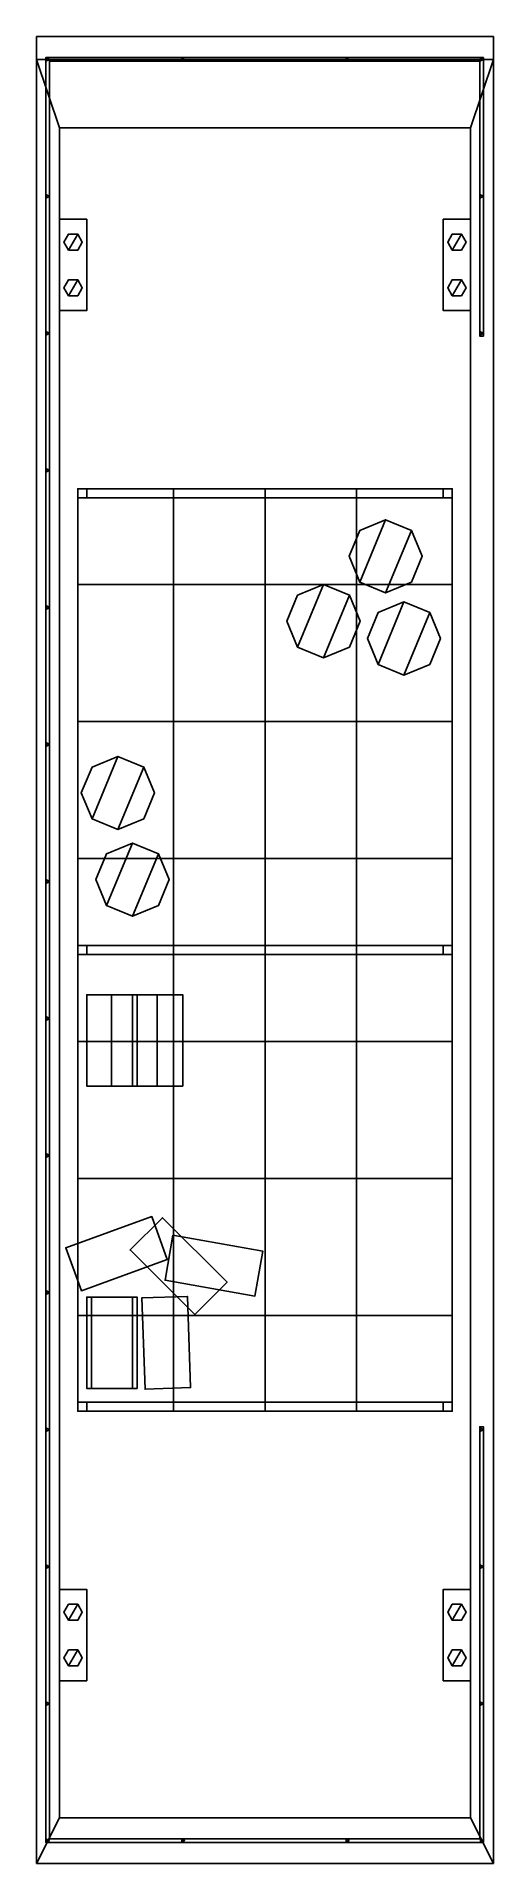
# Model space of a CAD drawing. Extents: x -8 to -3, y -10 to 10.
import ezdxf

# ---------------------------------------------------------------- set-up
doc = ezdxf.new("R2010")
doc.units = 0
doc.layers.add('BARGE2', color=7, linetype='CONTINUOUS')

msp = doc.modelspace()

# ---------------------------------------------------------------- linework, layer by layer
at = {"layer": 'BARGE2'}
for points in [[(-3, 10, 1), (-3, 9.75), (-8, 9.75), (-8, 10, 1)], [(-8, 9.75), (-8, -10), (-8, -10, 1), (-8, 10, 1)], [(-8, 10, 1), (-8, -10, 1), (-3, -10, 1), (-3, 10, 1)], [(-3, -10, 1), (-3, -10), (-3, 9.75), (-3, 10, 1)], [(-3, 9.75), (-3.25, 9, -1), (-7.75, 9, -1), (-8, 9.75)], [(-7.75, 9, -1), (-7.75, -9.5, -1), (-8, -10), (-8, 9.75)], [(-7.9, 9.77, 2), (-7.9, -9.77, 2), (-7.86, -9.73, 2), (-7.86, 9.73, 2)], [(-7.86, 9.73, 2), (-7.86, -9.73, 2), (-7.9, -9.77, 2), (-7.9, 9.77, 2)], [(-3.11, 9.77, 2), (-7.9, 9.77, 2), (-7.86, 9.73, 2), (-3.15, 9.73, 2)], [(-3.15, 9.73, 2), (-7.86, 9.73, 2), (-7.9, 9.77, 2), (-3.11, 9.77, 2)], [(-7.86, 9.75, 1), (-7.89, 9.767, 1), (-7.89, 9.767, 2), (-7.86, 9.75, 2)], [(-7.89, 9.767, 1), (-7.89, 9.733, 1), (-7.89, 9.733, 2), (-7.89, 9.767, 2)], [(-7.89, 9.733, 1), (-7.86, 9.75, 1), (-7.86, 9.75, 2), (-7.89, 9.733, 2)], [(-6.41, 9.767, 1), (-6.41, 9.733, 1), (-6.41, 9.733, 2), (-6.41, 9.767, 2)], [(-6.38, 9.75, 1), (-6.41, 9.767, 1), (-6.41, 9.767, 2), (-6.38, 9.75, 2)], [(-6.41, 9.733, 1), (-6.38, 9.75, 1), (-6.38, 9.75, 2), (-6.41, 9.733, 2)], [(-4.58, 9.75, 1), (-4.61, 9.767, 1), (-4.61, 9.767, 2), (-4.58, 9.75, 2)], [(-4.61, 9.767, 1), (-4.61, 9.733, 1), (-4.61, 9.733, 2), (-4.61, 9.767, 2)], [(-4.61, 9.733, 1), (-4.58, 9.75, 1), (-4.58, 9.75, 2), (-4.61, 9.733, 2)], [(-3, -10), (-3.25, -9.5, -1), (-3.25, 9, -1), (-3, 9.75)], [(-3.15, 9.73, 2), (-3.15, 6.72, 2), (-3.11, 6.72, 2), (-3.11, 9.77, 2)], [(-3.11, 9.77, 2), (-3.11, 6.72, 2), (-3.15, 6.72, 2), (-3.15, 9.73, 2)], [(-3.11, 9.75, 1), (-3.14, 9.767, 1), (-3.14, 9.767, 2), (-3.11, 9.75, 2)], [(-3.14, 9.767, 1), (-3.14, 9.733, 1), (-3.14, 9.733, 2), (-3.14, 9.767, 2)], [(-3.14, 9.733, 1), (-3.11, 9.75, 1), (-3.11, 9.75, 2), (-3.14, 9.733, 2)], [(-3.25, 9, -1), (-3.25, -9.5, -1), (-7.75, -9.5, -1), (-7.75, 9, -1)], [(-7.86, 8.25, 1), (-7.89, 8.267, 1), (-7.89, 8.267, 2), (-7.86, 8.25, 2)], [(-7.89, 8.267, 1), (-7.89, 8.233, 1), (-7.89, 8.233, 2), (-7.89, 8.267, 2)], [(-7.89, 8.233, 1), (-7.86, 8.25, 1), (-7.86, 8.25, 2), (-7.89, 8.233, 2)], [(-3.11, 8.25, 1), (-3.14, 8.267, 1), (-3.14, 8.267, 2), (-3.11, 8.25, 2)], [(-3.14, 8.267, 1), (-3.14, 8.233, 1), (-3.14, 8.233, 2), (-3.14, 8.267, 2)], [(-3.14, 8.233, 1), (-3.11, 8.25, 1), (-3.11, 8.25, 2), (-3.14, 8.233, 2)], [(-7.45, 8, 1.1), (-7.45, 8, 1), (-7.75, 8, 1), (-7.75, 8, 1.1)], [(-7.75, 8, 1), (-7.75, 7, 1), (-7.75, 7, 1.1), (-7.75, 8, 1.1)], [(-7.75, 8, 1.1), (-7.75, 7, 1.1), (-7.45, 7, 1.1), (-7.45, 8, 1.1)], [(-7.45, 7, 1.1), (-7.45, 7, 1), (-7.45, 8, 1), (-7.45, 8, 1.1)], [(-3.55, 8, 1), (-3.55, 7, 1), (-3.55, 7, 1.1), (-3.55, 8, 1.1)], [(-3.25, 8, 1.1), (-3.25, 8, 1), (-3.55, 8, 1), (-3.55, 8, 1.1)], [(-3.55, 8, 1.1), (-3.55, 7, 1.1), (-3.25, 7, 1.1), (-3.25, 8, 1.1)], [(-3.25, 7, 1.1), (-3.25, 7, 1), (-3.25, 8, 1), (-3.25, 8, 1.1)], [(-7.65, 7.837, 1.1), (-7.7, 7.75, 1.1), (-7.7, 7.75, 1.4), (-7.65, 7.837, 1.4)], [(-7.65, 7.837, 1.4), (-7.7, 7.75, 1.4), (-7.65, 7.663, 1.4), (-7.55, 7.837, 1.4)], [(-7.55, 7.837, 1.1), (-7.65, 7.837, 1.1), (-7.65, 7.837, 1.4), (-7.55, 7.837, 1.4)], [(-7.55, 7.837, 1.4), (-7.65, 7.663, 1.4), (-7.55, 7.663, 1.4), (-7.5, 7.75, 1.4)], [(-7.5, 7.75, 1.1), (-7.55, 7.837, 1.1), (-7.55, 7.837, 1.4), (-7.5, 7.75, 1.4)], [(-3.45, 7.837, 1.1), (-3.5, 7.75, 1.1), (-3.5, 7.75, 1.4), (-3.45, 7.837, 1.4)], [(-3.45, 7.837, 1.4), (-3.5, 7.75, 1.4), (-3.45, 7.663, 1.4), (-3.35, 7.837, 1.4)], [(-3.35, 7.837, 1.1), (-3.45, 7.837, 1.1), (-3.45, 7.837, 1.4), (-3.35, 7.837, 1.4)], [(-3.35, 7.837, 1.4), (-3.45, 7.663, 1.4), (-3.35, 7.663, 1.4), (-3.3, 7.75, 1.4)], [(-3.3, 7.75, 1.1), (-3.35, 7.837, 1.1), (-3.35, 7.837, 1.4), (-3.3, 7.75, 1.4)], [(-7.7, 7.75, 1.1), (-7.65, 7.663, 1.1), (-7.65, 7.663, 1.4), (-7.7, 7.75, 1.4)], [(-7.65, 7.663, 1.1), (-7.55, 7.663, 1.1), (-7.55, 7.663, 1.4), (-7.65, 7.663, 1.4)], [(-7.55, 7.663, 1.1), (-7.5, 7.75, 1.1), (-7.5, 7.75, 1.4), (-7.55, 7.663, 1.4)], [(-3.5, 7.75, 1.1), (-3.45, 7.663, 1.1), (-3.45, 7.663, 1.4), (-3.5, 7.75, 1.4)], [(-3.45, 7.663, 1.1), (-3.35, 7.663, 1.1), (-3.35, 7.663, 1.4), (-3.45, 7.663, 1.4)], [(-3.35, 7.663, 1.1), (-3.3, 7.75, 1.1), (-3.3, 7.75, 1.4), (-3.35, 7.663, 1.4)], [(-7.65, 7.337, 1.1), (-7.7, 7.25, 1.1), (-7.7, 7.25, 1.4), (-7.65, 7.337, 1.4)], [(-7.65, 7.337, 1.4), (-7.7, 7.25, 1.4), (-7.65, 7.163, 1.4), (-7.55, 7.337, 1.4)], [(-7.7, 7.25, 1.1), (-7.65, 7.163, 1.1), (-7.65, 7.163, 1.4), (-7.7, 7.25, 1.4)], [(-7.55, 7.337, 1.1), (-7.65, 7.337, 1.1), (-7.65, 7.337, 1.4), (-7.55, 7.337, 1.4)], [(-7.55, 7.337, 1.4), (-7.65, 7.163, 1.4), (-7.55, 7.163, 1.4), (-7.5, 7.25, 1.4)], [(-7.5, 7.25, 1.1), (-7.55, 7.337, 1.1), (-7.55, 7.337, 1.4), (-7.5, 7.25, 1.4)], [(-7.55, 7.163, 1.1), (-7.5, 7.25, 1.1), (-7.5, 7.25, 1.4), (-7.55, 7.163, 1.4)], [(-3.45, 7.337, 1.1), (-3.5, 7.25, 1.1), (-3.5, 7.25, 1.4), (-3.45, 7.337, 1.4)], [(-3.45, 7.337, 1.4), (-3.5, 7.25, 1.4), (-3.45, 7.163, 1.4), (-3.35, 7.337, 1.4)], [(-3.5, 7.25, 1.1), (-3.45, 7.163, 1.1), (-3.45, 7.163, 1.4), (-3.5, 7.25, 1.4)], [(-3.35, 7.337, 1.1), (-3.45, 7.337, 1.1), (-3.45, 7.337, 1.4), (-3.35, 7.337, 1.4)], [(-3.35, 7.337, 1.4), (-3.45, 7.163, 1.4), (-3.35, 7.163, 1.4), (-3.3, 7.25, 1.4)], [(-3.3, 7.25, 1.1), (-3.35, 7.337, 1.1), (-3.35, 7.337, 1.4), (-3.3, 7.25, 1.4)], [(-3.35, 7.163, 1.1), (-3.3, 7.25, 1.1), (-3.3, 7.25, 1.4), (-3.35, 7.163, 1.4)], [(-7.75, 7, 1.1), (-7.75, 7, 1), (-7.45, 7, 1), (-7.45, 7, 1.1)], [(-7.65, 7.163, 1.1), (-7.55, 7.163, 1.1), (-7.55, 7.163, 1.4), (-7.65, 7.163, 1.4)], [(-3.55, 7, 1.1), (-3.55, 7, 1), (-3.25, 7, 1), (-3.25, 7, 1.1)], [(-3.45, 7.163, 1.1), (-3.35, 7.163, 1.1), (-3.35, 7.163, 1.4), (-3.45, 7.163, 1.4)], [(-7.89, 6.767, 1), (-7.89, 6.733, 1), (-7.89, 6.733, 2), (-7.89, 6.767, 2)], [(-7.86, 6.75, 1), (-7.89, 6.767, 1), (-7.89, 6.767, 2), (-7.86, 6.75, 2)], [(-7.89, 6.733, 1), (-7.86, 6.75, 1), (-7.86, 6.75, 2), (-7.89, 6.733, 2)], [(-3.14, 6.767, 1), (-3.14, 6.733, 1), (-3.14, 6.733, 2), (-3.14, 6.767, 2)], [(-3.11, 6.75, 1), (-3.14, 6.767, 1), (-3.14, 6.767, 2), (-3.11, 6.75, 2)], [(-3.14, 6.733, 1), (-3.11, 6.75, 1), (-3.11, 6.75, 2), (-3.14, 6.733, 2)], [(-7.89, 5.267, 1), (-7.89, 5.233, 1), (-7.89, 5.233, 2), (-7.89, 5.267, 2)], [(-7.86, 5.25, 1), (-7.89, 5.267, 1), (-7.89, 5.267, 2), (-7.86, 5.25, 2)], [(-7.89, 5.233, 1), (-7.86, 5.25, 1), (-7.86, 5.25, 2), (-7.89, 5.233, 2)], [(-7.55, 5.05, 1), (-7.55, 4.95, 1), (-7.55, 4.95, 3.25), (-7.55, 5.05, 3.25)], [(-7.45, 5.05, 3.25), (-7.45, 5.05, 1), (-7.55, 5.05, 1), (-7.55, 5.05, 3.25)], [(-7.45, 4.95, 3.25), (-7.45, 5.05, 3.25), (-7.55, 5.05, 3.25), (-7.55, 4.95, 3.25)], [(-7.45, 4.95, 3.25), (-7.45, 4.95, 1), (-7.45, 5.05, 1), (-7.45, 5.05, 3.25)], [(-6.5, 5.05, 3.18), (-6.5, 4.95, 3.18), (-7.45, 4.95, 3.243), (-7.45, 5.05, 3.243)], [(-7.45, 5.05, 3.243), (-7.45, 4.95, 3.243), (-6.5, 4.95, 3.18), (-6.5, 5.05, 3.18)], [(-6.5, 5.05, 3.18), (-6.5, 4.95, 3.18), (-5.5, 4.95, 3.15), (-5.5, 5.05, 3.15)], [(-5.5, 5.05, 3.15), (-5.5, 4.95, 3.15), (-6.5, 4.95, 3.18), (-6.5, 5.05, 3.18)], [(-5.5, 5.05, 3.15), (-5.5, 4.95, 3.15), (-4.5, 4.95, 3.18), (-4.5, 5.05, 3.18)], [(-4.5, 5.05, 3.18), (-4.5, 4.95, 3.18), (-5.5, 4.95, 3.15), (-5.5, 5.05, 3.15)], [(-3.55, 5.05, 3.243), (-3.55, 4.95, 3.243), (-4.5, 4.95, 3.18), (-4.5, 5.05, 3.18)], [(-4.5, 5.05, 3.18), (-4.5, 4.95, 3.18), (-3.55, 4.95, 3.243), (-3.55, 5.05, 3.243)], [(-3.45, 5.05, 3.25), (-3.45, 5.05, 1), (-3.55, 5.05, 1), (-3.55, 5.05, 3.25)], [(-3.55, 5.05, 1), (-3.55, 4.95, 1), (-3.55, 4.95, 3.25), (-3.55, 5.05, 3.25)], [(-3.45, 4.95, 3.25), (-3.45, 5.05, 3.25), (-3.55, 5.05, 3.25), (-3.55, 4.95, 3.25)], [(-3.45, 4.95, 3.25), (-3.45, 4.95, 1), (-3.45, 5.05, 1), (-3.45, 5.05, 3.25)], [(-7.55, 4.95, 3.25), (-7.55, 4.95, 1), (-7.45, 4.95, 1), (-7.45, 4.95, 3.25)], [(-7.55, 4.95, 3.25), (-7.55, 4, 3.15), (-6.5, 4, 3.08), (-6.5, 4.95, 3.18)], [(-6.5, 4.95, 3.18), (-6.5, 4, 3.08), (-7.55, 4, 3.15), (-7.55, 4.95, 3.25)], [(-5.5, 4.95, 3.15), (-5.5, 4, 3.05), (-6.5, 4, 3.08), (-6.5, 4.95, 3.18)], [(-6.5, 4.95, 3.18), (-6.5, 4, 3.08), (-5.5, 4, 3.05), (-5.5, 4.95, 3.15)], [(-5.5, 4.95, 3.15), (-5.5, 4, 3.05), (-4.5, 4, 3.08), (-4.5, 4.95, 3.18)], [(-4.5, 4.95, 3.18), (-4.5, 4, 3.08), (-5.5, 4, 3.05), (-5.5, 4.95, 3.15)], [(-3.45, 4.95, 3.25), (-3.45, 4, 3.15), (-4.5, 4, 3.08), (-4.5, 4.95, 3.18)], [(-4.5, 4.95, 3.18), (-4.5, 4, 3.08), (-3.45, 4, 3.15), (-3.45, 4.95, 3.25)], [(-3.55, 4.95, 3.25), (-3.55, 4.95, 1), (-3.45, 4.95, 1), (-3.45, 4.95, 3.25)], [(-4.463, 4.593, 2), (-4.58, 4.31, 2), (-4.463, 4.027, 2), (-4.18, 4.71, 2)], [(-4.18, 4.71, 1), (-4.463, 4.593, 1), (-4.463, 4.593, 2), (-4.18, 4.71, 2)], [(-4.18, 4.71, 2), (-4.463, 4.027, 2), (-4.18, 3.91, 2), (-3.897, 4.593, 2)], [(-3.897, 4.593, 1), (-4.18, 4.71, 1), (-4.18, 4.71, 2), (-3.897, 4.593, 2)], [(-4.463, 4.593, 1), (-4.58, 4.31, 1), (-4.58, 4.31, 2), (-4.463, 4.593, 2)], [(-3.897, 4.593, 2), (-4.18, 3.91, 2), (-3.897, 4.027, 2), (-3.78, 4.31, 2)], [(-3.78, 4.31, 1), (-3.897, 4.593, 1), (-3.897, 4.593, 2), (-3.78, 4.31, 2)], [(-4.58, 4.31, 1), (-4.463, 4.027, 1), (-4.463, 4.027, 2), (-4.58, 4.31, 2)], [(-3.897, 4.027, 1), (-3.78, 4.31, 1), (-3.78, 4.31, 2), (-3.897, 4.027, 2)], [(-7.55, 4, 3.15), (-7.55, 2.5, 3.07), (-6.5, 2.5, 3), (-6.5, 4, 3.08)], [(-6.5, 4, 3.08), (-6.5, 2.5, 3), (-7.55, 2.5, 3.07), (-7.55, 4, 3.15)], [(-5.5, 4, 3.05), (-5.5, 2.5, 2.97), (-6.5, 2.5, 3), (-6.5, 4, 3.08)], [(-6.5, 4, 3.08), (-6.5, 2.5, 3), (-5.5, 2.5, 2.97), (-5.5, 4, 3.05)], [(-5.5, 4, 3.05), (-5.5, 2.5, 2.97), (-4.5, 2.5, 3), (-4.5, 4, 3.08)], [(-4.5, 4, 3.08), (-4.5, 2.5, 3), (-5.5, 2.5, 2.97), (-5.5, 4, 3.05)], [(-5.143, 3.883, 2), (-5.26, 3.6, 2), (-5.143, 3.317, 2), (-4.86, 4, 2)], [(-4.86, 4, 1), (-5.143, 3.883, 1), (-5.143, 3.883, 2), (-4.86, 4, 2)], [(-4.86, 4, 2), (-5.143, 3.317, 2), (-4.86, 3.2, 2), (-4.577, 3.883, 2)], [(-4.577, 3.883, 1), (-4.86, 4, 1), (-4.86, 4, 2), (-4.577, 3.883, 2)], [(-3.45, 4, 3.15), (-3.45, 2.5, 3.07), (-4.5, 2.5, 3), (-4.5, 4, 3.08)], [(-4.5, 4, 3.08), (-4.5, 2.5, 3), (-3.45, 2.5, 3.07), (-3.45, 4, 3.15)], [(-4.463, 4.027, 1), (-4.18, 3.91, 1), (-4.18, 3.91, 2), (-4.463, 4.027, 2)], [(-4.18, 3.91, 1), (-3.897, 4.027, 1), (-3.897, 4.027, 2), (-4.18, 3.91, 2)], [(-5.143, 3.883, 1), (-5.26, 3.6, 1), (-5.26, 3.6, 2), (-5.143, 3.883, 2)], [(-4.577, 3.883, 2), (-4.86, 3.2, 2), (-4.577, 3.317, 2), (-4.46, 3.6, 2)], [(-4.46, 3.6, 1), (-4.577, 3.883, 1), (-4.577, 3.883, 2), (-4.46, 3.6, 2)], [(-4.263, 3.693, 2), (-4.38, 3.41, 2), (-4.263, 3.127, 2), (-3.98, 3.81, 2)], [(-3.98, 3.81, 1), (-4.263, 3.693, 1), (-4.263, 3.693, 2), (-3.98, 3.81, 2)], [(-3.98, 3.81, 2), (-4.263, 3.127, 2), (-3.98, 3.01, 2), (-3.697, 3.693, 2)], [(-3.697, 3.693, 1), (-3.98, 3.81, 1), (-3.98, 3.81, 2), (-3.697, 3.693, 2)], [(-7.86, 3.75, 1), (-7.89, 3.767, 1), (-7.89, 3.767, 2), (-7.86, 3.75, 2)], [(-7.89, 3.767, 1), (-7.89, 3.733, 1), (-7.89, 3.733, 2), (-7.89, 3.767, 2)], [(-7.89, 3.733, 1), (-7.86, 3.75, 1), (-7.86, 3.75, 2), (-7.89, 3.733, 2)], [(-5.26, 3.6, 1), (-5.143, 3.317, 1), (-5.143, 3.317, 2), (-5.26, 3.6, 2)], [(-4.577, 3.317, 1), (-4.46, 3.6, 1), (-4.46, 3.6, 2), (-4.577, 3.317, 2)], [(-4.263, 3.693, 1), (-4.38, 3.41, 1), (-4.38, 3.41, 2), (-4.263, 3.693, 2)], [(-3.697, 3.693, 2), (-3.98, 3.01, 2), (-3.697, 3.127, 2), (-3.58, 3.41, 2)], [(-3.58, 3.41, 1), (-3.697, 3.693, 1), (-3.697, 3.693, 2), (-3.58, 3.41, 2)], [(-4.38, 3.41, 1), (-4.263, 3.127, 1), (-4.263, 3.127, 2), (-4.38, 3.41, 2)], [(-3.697, 3.127, 1), (-3.58, 3.41, 1), (-3.58, 3.41, 2), (-3.697, 3.127, 2)], [(-5.143, 3.317, 1), (-4.86, 3.2, 1), (-4.86, 3.2, 2), (-5.143, 3.317, 2)], [(-4.86, 3.2, 1), (-4.577, 3.317, 1), (-4.577, 3.317, 2), (-4.86, 3.2, 2)], [(-4.263, 3.127, 1), (-3.98, 3.01, 1), (-3.98, 3.01, 2), (-4.263, 3.127, 2)], [(-3.98, 3.01, 1), (-3.697, 3.127, 1), (-3.697, 3.127, 2), (-3.98, 3.01, 2)], [(-6.5, 1, 3.08), (-6.5, 2.5, 3), (-7.55, 2.5, 3.07), (-7.55, 1, 3.15)], [(-7.55, 1, 3.15), (-7.55, 2.5, 3.07), (-6.5, 2.5, 3), (-6.5, 1, 3.08)], [(-5.5, 1, 3.05), (-5.5, 2.5, 2.97), (-6.5, 2.5, 3), (-6.5, 1, 3.08)], [(-6.5, 1, 3.08), (-6.5, 2.5, 3), (-5.5, 2.5, 2.97), (-5.5, 1, 3.05)], [(-4.5, 1, 3.08), (-4.5, 2.5, 3), (-5.5, 2.5, 2.97), (-5.5, 1, 3.05)], [(-5.5, 1, 3.05), (-5.5, 2.5, 2.97), (-4.5, 2.5, 3), (-4.5, 1, 3.08)], [(-3.45, 1, 3.15), (-3.45, 2.5, 3.07), (-4.5, 2.5, 3), (-4.5, 1, 3.08)], [(-4.5, 1, 3.08), (-4.5, 2.5, 3), (-3.45, 2.5, 3.07), (-3.45, 1, 3.15)], [(-7.86, 2.25, 1), (-7.89, 2.267, 1), (-7.89, 2.267, 2), (-7.86, 2.25, 2)], [(-7.89, 2.267, 1), (-7.89, 2.233, 1), (-7.89, 2.233, 2), (-7.89, 2.267, 2)], [(-7.89, 2.233, 1), (-7.86, 2.25, 1), (-7.86, 2.25, 2), (-7.89, 2.233, 2)], [(-7.393, 2.003, 2), (-7.51, 1.72, 2), (-7.393, 1.437, 2), (-7.11, 2.12, 2)], [(-7.393, 2.003, 1), (-7.51, 1.72, 1), (-7.51, 1.72, 2), (-7.393, 2.003, 2)], [(-7.11, 2.12, 1), (-7.393, 2.003, 1), (-7.393, 2.003, 2), (-7.11, 2.12, 2)], [(-7.11, 2.12, 2), (-7.393, 1.437, 2), (-7.11, 1.32, 2), (-6.827, 2.003, 2)], [(-6.827, 2.003, 1), (-7.11, 2.12, 1), (-7.11, 2.12, 2), (-6.827, 2.003, 2)], [(-6.827, 2.003, 2), (-7.11, 1.32, 2), (-6.827, 1.437, 2), (-6.71, 1.72, 2)], [(-6.71, 1.72, 1), (-6.827, 2.003, 1), (-6.827, 2.003, 2), (-6.71, 1.72, 2)], [(-7.51, 1.72, 1), (-7.393, 1.437, 1), (-7.393, 1.437, 2), (-7.51, 1.72, 2)], [(-6.827, 1.437, 1), (-6.71, 1.72, 1), (-6.71, 1.72, 2), (-6.827, 1.437, 2)], [(-7.393, 1.437, 1), (-7.11, 1.32, 1), (-7.11, 1.32, 2), (-7.393, 1.437, 2)], [(-7.11, 1.32, 1), (-6.827, 1.437, 1), (-6.827, 1.437, 2), (-7.11, 1.32, 2)], [(-6.5, 0.05, 3.18), (-6.5, 1, 3.08), (-7.55, 1, 3.15), (-7.55, 0.05, 3.25)], [(-7.55, 0.05, 3.25), (-7.55, 1, 3.15), (-6.5, 1, 3.08), (-6.5, 0.05, 3.18)], [(-7.233, 1.053, 2), (-7.35, 0.77, 2), (-7.233, 0.487, 2), (-6.95, 1.17, 2)], [(-7.233, 1.053, 1), (-7.35, 0.77, 1), (-7.35, 0.77, 2), (-7.233, 1.053, 2)], [(-6.95, 1.17, 1), (-7.233, 1.053, 1), (-7.233, 1.053, 2), (-6.95, 1.17, 2)], [(-6.95, 1.17, 2), (-7.233, 0.487, 2), (-6.95, 0.37, 2), (-6.667, 1.053, 2)], [(-6.667, 1.053, 1), (-6.95, 1.17, 1), (-6.95, 1.17, 2), (-6.667, 1.053, 2)], [(-6.667, 1.053, 2), (-6.95, 0.37, 2), (-6.667, 0.487, 2), (-6.55, 0.77, 2)], [(-6.55, 0.77, 1), (-6.667, 1.053, 1), (-6.667, 1.053, 2), (-6.55, 0.77, 2)], [(-5.5, 0.05, 3.15), (-5.5, 1, 3.05), (-6.5, 1, 3.08), (-6.5, 0.05, 3.18)], [(-6.5, 0.05, 3.18), (-6.5, 1, 3.08), (-5.5, 1, 3.05), (-5.5, 0.05, 3.15)], [(-4.5, 0.05, 3.18), (-4.5, 1, 3.08), (-5.5, 1, 3.05), (-5.5, 0.05, 3.15)], [(-5.5, 0.05, 3.15), (-5.5, 1, 3.05), (-4.5, 1, 3.08), (-4.5, 0.05, 3.18)], [(-4.5, 0.05, 3.18), (-4.5, 1, 3.08), (-3.45, 1, 3.15), (-3.45, 0.05, 3.25)], [(-3.45, 0.05, 3.25), (-3.45, 1, 3.15), (-4.5, 1, 3.08), (-4.5, 0.05, 3.18)], [(-7.86, 0.75, 1), (-7.89, 0.767, 1), (-7.89, 0.767, 2), (-7.86, 0.75, 2)], [(-7.89, 0.767, 1), (-7.89, 0.733, 1), (-7.89, 0.733, 2), (-7.89, 0.767, 2)], [(-7.89, 0.733, 1), (-7.86, 0.75, 1), (-7.86, 0.75, 2), (-7.89, 0.733, 2)], [(-7.35, 0.77, 1), (-7.233, 0.487, 1), (-7.233, 0.487, 2), (-7.35, 0.77, 2)], [(-6.667, 0.487, 1), (-6.55, 0.77, 1), (-6.55, 0.77, 2), (-6.667, 0.487, 2)], [(-7.233, 0.487, 1), (-6.95, 0.37, 1), (-6.95, 0.37, 2), (-7.233, 0.487, 2)], [(-6.95, 0.37, 1), (-6.667, 0.487, 1), (-6.667, 0.487, 2), (-6.95, 0.37, 2)], [(-7.45, 0.05, 3.25), (-7.45, 0.05, 1), (-7.55, 0.05, 1), (-7.55, 0.05, 3.25)], [(-7.55, 0.05, 1), (-7.55, -0.05, 1), (-7.55, -0.05, 3.25), (-7.55, 0.05, 3.25)], [(-7.45, -0.05, 3.25), (-7.45, 0.05, 3.25), (-7.55, 0.05, 3.25), (-7.55, -0.05, 3.25)], [(-7.45, -0.05, 3.25), (-7.45, -0.05, 1), (-7.45, 0.05, 1), (-7.45, 0.05, 3.25)], [(-6.5, 0.05, 3.18), (-6.5, -0.05, 3.18), (-7.45, -0.05, 3.243), (-7.45, 0.05, 3.243)], [(-7.45, 0.05, 3.243), (-7.45, -0.05, 3.243), (-6.5, -0.05, 3.18), (-6.5, 0.05, 3.18)], [(-5.5, 0.05, 3.15), (-5.5, -0.05, 3.15), (-6.5, -0.05, 3.18), (-6.5, 0.05, 3.18)], [(-6.5, 0.05, 3.18), (-6.5, -0.05, 3.18), (-5.5, -0.05, 3.15), (-5.5, 0.05, 3.15)], [(-5.5, 0.05, 3.15), (-5.5, -0.05, 3.15), (-4.5, -0.05, 3.18), (-4.5, 0.05, 3.18)], [(-4.5, 0.05, 3.18), (-4.5, -0.05, 3.18), (-5.5, -0.05, 3.15), (-5.5, 0.05, 3.15)], [(-3.55, 0.05, 3.243), (-3.55, -0.05, 3.243), (-4.5, -0.05, 3.18), (-4.5, 0.05, 3.18)], [(-4.5, 0.05, 3.18), (-4.5, -0.05, 3.18), (-3.55, -0.05, 3.243), (-3.55, 0.05, 3.243)], [(-3.55, 0.05, 1), (-3.55, -0.05, 1), (-3.55, -0.05, 3.25), (-3.55, 0.05, 3.25)], [(-3.45, 0.05, 3.25), (-3.45, 0.05, 1), (-3.55, 0.05, 1), (-3.55, 0.05, 3.25)], [(-3.45, -0.05, 3.25), (-3.45, 0.05, 3.25), (-3.55, 0.05, 3.25), (-3.55, -0.05, 3.25)], [(-3.45, -0.05, 3.25), (-3.45, -0.05, 1), (-3.45, 0.05, 1), (-3.45, 0.05, 3.25)], [(-7.55, -0.05, 3.25), (-7.55, -0.05, 1), (-7.45, -0.05, 1), (-7.45, -0.05, 3.25)], [(-6.5, -0.05, 3.18), (-6.5, -1, 3.08), (-7.55, -1, 3.15), (-7.55, -0.05, 3.25)], [(-7.55, -0.05, 3.25), (-7.55, -1, 3.15), (-6.5, -1, 3.08), (-6.5, -0.05, 3.18)], [(-5.5, -0.05, 3.15), (-5.5, -1, 3.05), (-6.5, -1, 3.08), (-6.5, -0.05, 3.18)], [(-6.5, -0.05, 3.18), (-6.5, -1, 3.08), (-5.5, -1, 3.05), (-5.5, -0.05, 3.15)], [(-4.5, -0.05, 3.18), (-4.5, -1, 3.08), (-5.5, -1, 3.05), (-5.5, -0.05, 3.15)], [(-5.5, -0.05, 3.15), (-5.5, -1, 3.05), (-4.5, -1, 3.08), (-4.5, -0.05, 3.18)], [(-3.45, -0.05, 3.25), (-3.45, -1, 3.15), (-4.5, -1, 3.08), (-4.5, -0.05, 3.18)], [(-4.5, -0.05, 3.18), (-4.5, -1, 3.08), (-3.45, -1, 3.15), (-3.45, -0.05, 3.25)], [(-3.55, -0.05, 3.25), (-3.55, -0.05, 1), (-3.45, -0.05, 1), (-3.45, -0.05, 3.25)], [(-7.45, -0.49, 1), (-7.45, -1.49, 1), (-7.45, -1.49, 1.25), (-7.45, -0.49, 1.25)], [(-6.95, -0.49, 1.25), (-6.95, -0.49, 1), (-7.45, -0.49, 1), (-7.45, -0.49, 1.25)], [(-7.45, -0.49, 1.25), (-7.45, -1.49, 1.25), (-6.95, -1.49, 1.25), (-6.95, -0.49, 1.25)], [(-6.68, -0.49, 1.5), (-6.68, -0.49, 1.25), (-7.18, -0.49, 1.25), (-7.18, -0.49, 1.5)], [(-6.68, -0.49, 1.25), (-6.68, -1.49, 1.25), (-7.18, -1.49, 1.25), (-7.18, -0.49, 1.25)], [(-7.18, -0.49, 1.5), (-7.18, -1.49, 1.5), (-6.68, -1.49, 1.5), (-6.68, -0.49, 1.5)], [(-7.18, -0.49, 1.25), (-7.18, -1.49, 1.25), (-7.18, -1.49, 1.5), (-7.18, -0.49, 1.5)], [(-6.95, -1.49, 1.25), (-6.95, -1.49, 1), (-6.95, -0.49, 1), (-6.95, -0.49, 1.25)], [(-6.9, -0.49, 1.25), (-6.9, -1.49, 1.25), (-6.4, -1.49, 1.25), (-6.4, -0.49, 1.25)], [(-6.4, -0.49, 1.25), (-6.4, -0.49, 1), (-6.9, -0.49, 1), (-6.9, -0.49, 1.25)], [(-6.9, -0.49, 1), (-6.9, -1.49, 1), (-6.9, -1.49, 1.25), (-6.9, -0.49, 1.25)], [(-6.68, -1.49, 1.5), (-6.68, -1.49, 1.25), (-6.68, -0.49, 1.25), (-6.68, -0.49, 1.5)], [(-6.4, -1.49, 1.25), (-6.4, -1.49, 1), (-6.4, -0.49, 1), (-6.4, -0.49, 1.25)], [(-7.89, -0.733, 1), (-7.89, -0.767, 1), (-7.89, -0.767, 2), (-7.89, -0.733, 2)], [(-7.86, -0.75, 1), (-7.89, -0.733, 1), (-7.89, -0.733, 2), (-7.86, -0.75, 2)], [(-7.89, -0.767, 1), (-7.86, -0.75, 1), (-7.86, -0.75, 2), (-7.89, -0.767, 2)], [(-7.55, -1, 3.15), (-7.55, -2.5, 3.07), (-6.5, -2.5, 3), (-6.5, -1, 3.08)], [(-6.5, -1, 3.08), (-6.5, -2.5, 3), (-7.55, -2.5, 3.07), (-7.55, -1, 3.15)], [(-6.5, -1, 3.08), (-6.5, -2.5, 3), (-5.5, -2.5, 2.97), (-5.5, -1, 3.05)], [(-5.5, -1, 3.05), (-5.5, -2.5, 2.97), (-6.5, -2.5, 3), (-6.5, -1, 3.08)], [(-5.5, -1, 3.05), (-5.5, -2.5, 2.97), (-4.5, -2.5, 3), (-4.5, -1, 3.08)], [(-4.5, -1, 3.08), (-4.5, -2.5, 3), (-5.5, -2.5, 2.97), (-5.5, -1, 3.05)], [(-4.5, -1, 3.08), (-4.5, -2.5, 3), (-3.45, -2.5, 3.07), (-3.45, -1, 3.15)], [(-3.45, -1, 3.15), (-3.45, -2.5, 3.07), (-4.5, -2.5, 3), (-4.5, -1, 3.08)], [(-7.45, -1.49, 1.25), (-7.45, -1.49, 1), (-6.95, -1.49, 1), (-6.95, -1.49, 1.25)], [(-7.18, -1.49, 1.5), (-7.18, -1.49, 1.25), (-6.68, -1.49, 1.25), (-6.68, -1.49, 1.5)], [(-6.9, -1.49, 1.25), (-6.9, -1.49, 1), (-6.4, -1.49, 1), (-6.4, -1.49, 1.25)], [(-7.86, -2.25, 1), (-7.89, -2.233, 1), (-7.89, -2.233, 2), (-7.86, -2.25, 2)], [(-7.89, -2.233, 1), (-7.89, -2.267, 1), (-7.89, -2.267, 2), (-7.89, -2.233, 2)], [(-7.89, -2.267, 1), (-7.86, -2.25, 1), (-7.86, -2.25, 2), (-7.89, -2.267, 2)], [(-6.5, -4, 3.08), (-6.5, -2.5, 3), (-7.55, -2.5, 3.07), (-7.55, -4, 3.15)], [(-7.55, -4, 3.15), (-7.55, -2.5, 3.07), (-6.5, -2.5, 3), (-6.5, -4, 3.08)], [(-6.5, -4, 3.08), (-6.5, -2.5, 3), (-5.5, -2.5, 2.97), (-5.5, -4, 3.05)], [(-5.5, -4, 3.05), (-5.5, -2.5, 2.97), (-6.5, -2.5, 3), (-6.5, -4, 3.08)], [(-5.5, -4, 3.05), (-5.5, -2.5, 2.97), (-4.5, -2.5, 3), (-4.5, -4, 3.08)], [(-4.5, -4, 3.08), (-4.5, -2.5, 3), (-5.5, -2.5, 2.97), (-5.5, -4, 3.05)], [(-3.45, -4, 3.15), (-3.45, -2.5, 3.07), (-4.5, -2.5, 3), (-4.5, -4, 3.08)], [(-4.5, -4, 3.08), (-4.5, -2.5, 3), (-3.45, -2.5, 3.07), (-3.45, -4, 3.15)], [(-6.74, -2.918, 1.5), (-7.68, -3.26, 1.5), (-7.509, -3.73, 1.5), (-6.569, -3.388, 1.5)], [(-6.74, -2.918, 1), (-7.68, -3.26, 1), (-7.68, -3.26, 1.5), (-6.74, -2.918, 1.5)], [(-6.622, -2.931, 1.75), (-6.622, -2.931, 1.5), (-6.976, -3.284, 1.5), (-6.976, -3.284, 1.75)], [(-6.622, -2.931, 1.5), (-5.915, -3.638, 1.5), (-6.269, -3.992, 1.5), (-6.976, -3.284, 1.5)], [(-6.976, -3.284, 1.75), (-6.269, -3.992, 1.75), (-5.915, -3.638, 1.75), (-6.622, -2.931, 1.75)], [(-6.569, -3.388, 1.5), (-6.569, -3.388, 1), (-6.74, -2.918, 1), (-6.74, -2.918, 1.5)], [(-5.915, -3.638, 1.75), (-5.915, -3.638, 1.5), (-6.622, -2.931, 1.5), (-6.622, -2.931, 1.75)], [(-5.523, -3.297, 1.5), (-6.508, -3.123, 1.5), (-6.594, -3.616, 1.5), (-5.61, -3.789, 1.5)], [(-6.508, -3.123, 1.5), (-6.508, -3.123, 1), (-6.594, -3.616, 1), (-6.594, -3.616, 1.5)], [(-5.523, -3.297, 1), (-6.508, -3.123, 1), (-6.508, -3.123, 1.5), (-5.523, -3.297, 1.5)], [(-7.68, -3.26, 1.5), (-7.68, -3.26, 1), (-7.509, -3.73, 1), (-7.509, -3.73, 1.5)], [(-7.509, -3.73, 1.5), (-7.509, -3.73, 1), (-6.569, -3.388, 1), (-6.569, -3.388, 1.5)], [(-6.976, -3.284, 1.5), (-6.269, -3.992, 1.5), (-6.269, -3.992, 1.75), (-6.976, -3.284, 1.75)], [(-5.61, -3.789, 1.5), (-5.61, -3.789, 1), (-5.523, -3.297, 1), (-5.523, -3.297, 1.5)], [(-7.89, -3.733, 1), (-7.89, -3.767, 1), (-7.89, -3.767, 2), (-7.89, -3.733, 2)], [(-7.86, -3.75, 1), (-7.89, -3.733, 1), (-7.89, -3.733, 2), (-7.86, -3.75, 2)], [(-7.89, -3.767, 1), (-7.86, -3.75, 1), (-7.86, -3.75, 2), (-7.89, -3.767, 2)], [(-6.95, -3.8, 1.5), (-6.95, -4.8, 1.5), (-7.45, -4.8, 1.5), (-7.45, -3.8, 1.5)], [(-7.45, -3.8, 1.75), (-7.45, -4.8, 1.75), (-6.95, -4.8, 1.75), (-6.95, -3.8, 1.75)], [(-6.95, -3.8, 1.75), (-6.95, -3.8, 1.5), (-7.45, -3.8, 1.5), (-7.45, -3.8, 1.75)], [(-7.45, -3.8, 1.5), (-7.45, -4.8, 1.5), (-7.45, -4.8, 1.75), (-7.45, -3.8, 1.75)], [(-7.4, -3.8, 1), (-7.4, -4.8, 1), (-7.4, -4.8, 1.5), (-7.4, -3.8, 1.5)], [(-7.4, -3.8, 1.5), (-7.4, -4.8, 1.5), (-6.9, -4.8, 1.5), (-6.9, -3.8, 1.5)], [(-6.9, -3.8, 1.5), (-6.9, -3.8, 1), (-7.4, -3.8, 1), (-7.4, -3.8, 1.5)], [(-6.95, -4.8, 1.75), (-6.95, -4.8, 1.5), (-6.95, -3.8, 1.5), (-6.95, -3.8, 1.75)], [(-6.9, -4.8, 1.5), (-6.9, -4.8, 1), (-6.9, -3.8, 1), (-6.9, -3.8, 1.5)], [(-6.848, -3.809, 1.5), (-6.813, -4.808, 1.5), (-6.314, -4.791, 1.5), (-6.349, -3.792, 1.5)], [(-6.349, -3.792, 1.5), (-6.349, -3.792, 1), (-6.848, -3.809, 1), (-6.848, -3.809, 1.5)], [(-6.594, -3.616, 1.5), (-6.594, -3.616, 1), (-5.61, -3.789, 1), (-5.61, -3.789, 1.5)], [(-6.314, -4.791, 1.5), (-6.314, -4.791, 1), (-6.349, -3.792, 1), (-6.349, -3.792, 1.5)], [(-6.269, -3.992, 1.75), (-6.269, -3.992, 1.5), (-5.915, -3.638, 1.5), (-5.915, -3.638, 1.75)], [(-7.55, -4.95, 3.25), (-7.55, -4, 3.15), (-6.5, -4, 3.08), (-6.5, -4.95, 3.18)], [(-6.5, -4.95, 3.18), (-6.5, -4, 3.08), (-7.55, -4, 3.15), (-7.55, -4.95, 3.25)], [(-6.848, -3.809, 1), (-6.813, -4.808, 1), (-6.813, -4.808, 1.5), (-6.848, -3.809, 1.5)], [(-5.5, -4.95, 3.15), (-5.5, -4, 3.05), (-6.5, -4, 3.08), (-6.5, -4.95, 3.18)], [(-6.5, -4.95, 3.18), (-6.5, -4, 3.08), (-5.5, -4, 3.05), (-5.5, -4.95, 3.15)], [(-4.5, -4.95, 3.18), (-4.5, -4, 3.08), (-5.5, -4, 3.05), (-5.5, -4.95, 3.15)], [(-5.5, -4.95, 3.15), (-5.5, -4, 3.05), (-4.5, -4, 3.08), (-4.5, -4.95, 3.18)], [(-4.5, -4.95, 3.18), (-4.5, -4, 3.08), (-3.45, -4, 3.15), (-3.45, -4.95, 3.25)], [(-3.45, -4.95, 3.25), (-3.45, -4, 3.15), (-4.5, -4, 3.08), (-4.5, -4.95, 3.18)], [(-7.45, -4.8, 1.75), (-7.45, -4.8, 1.5), (-6.95, -4.8, 1.5), (-6.95, -4.8, 1.75)], [(-7.4, -4.8, 1.5), (-7.4, -4.8, 1), (-6.9, -4.8, 1), (-6.9, -4.8, 1.5)], [(-6.813, -4.808, 1.5), (-6.813, -4.808, 1), (-6.314, -4.791, 1), (-6.314, -4.791, 1.5)], [(-7.55, -4.95, 1), (-7.55, -5.05, 1), (-7.55, -5.05, 3.25), (-7.55, -4.95, 3.25)], [(-7.45, -4.95, 3.25), (-7.45, -4.95, 1), (-7.55, -4.95, 1), (-7.55, -4.95, 3.25)], [(-7.45, -5.05, 3.25), (-7.45, -4.95, 3.25), (-7.55, -4.95, 3.25), (-7.55, -5.05, 3.25)], [(-7.45, -5.05, 3.25), (-7.45, -5.05, 1), (-7.45, -4.95, 1), (-7.45, -4.95, 3.25)], [(-6.5, -4.95, 3.18), (-6.5, -5.05, 3.18), (-7.45, -5.05, 3.243), (-7.45, -4.95, 3.243)], [(-7.45, -4.95, 3.243), (-7.45, -5.05, 3.243), (-6.5, -5.05, 3.18), (-6.5, -4.95, 3.18)], [(-6.5, -4.95, 3.18), (-6.5, -5.05, 3.18), (-5.5, -5.05, 3.15), (-5.5, -4.95, 3.15)], [(-5.5, -4.95, 3.15), (-5.5, -5.05, 3.15), (-6.5, -5.05, 3.18), (-6.5, -4.95, 3.18)], [(-5.5, -4.95, 3.15), (-5.5, -5.05, 3.15), (-4.5, -5.05, 3.18), (-4.5, -4.95, 3.18)], [(-4.5, -4.95, 3.18), (-4.5, -5.05, 3.18), (-5.5, -5.05, 3.15), (-5.5, -4.95, 3.15)], [(-3.55, -4.95, 3.243), (-3.55, -5.05, 3.243), (-4.5, -5.05, 3.18), (-4.5, -4.95, 3.18)], [(-4.5, -4.95, 3.18), (-4.5, -5.05, 3.18), (-3.55, -5.05, 3.243), (-3.55, -4.95, 3.243)], [(-3.55, -4.95, 1), (-3.55, -5.05, 1), (-3.55, -5.05, 3.25), (-3.55, -4.95, 3.25)], [(-3.45, -4.95, 3.25), (-3.45, -4.95, 1), (-3.55, -4.95, 1), (-3.55, -4.95, 3.25)], [(-3.45, -5.05, 3.25), (-3.45, -4.95, 3.25), (-3.55, -4.95, 3.25), (-3.55, -5.05, 3.25)], [(-3.45, -5.05, 3.25), (-3.45, -5.05, 1), (-3.45, -4.95, 1), (-3.45, -4.95, 3.25)], [(-7.55, -5.05, 3.25), (-7.55, -5.05, 1), (-7.45, -5.05, 1), (-7.45, -5.05, 3.25)], [(-3.55, -5.05, 3.25), (-3.55, -5.05, 1), (-3.45, -5.05, 1), (-3.45, -5.05, 3.25)], [(-7.86, -5.25, 1), (-7.89, -5.233, 1), (-7.89, -5.233, 2), (-7.86, -5.25, 2)], [(-7.89, -5.233, 1), (-7.89, -5.267, 1), (-7.89, -5.267, 2), (-7.89, -5.233, 2)], [(-7.89, -5.267, 1), (-7.86, -5.25, 1), (-7.86, -5.25, 2), (-7.89, -5.267, 2)], [(-3.15, -5.22, 2), (-3.15, -9.73, 2), (-3.11, -9.77, 2), (-3.11, -5.22, 2)], [(-3.11, -5.22, 2), (-3.11, -9.77, 2), (-3.15, -9.73, 2), (-3.15, -5.22, 2)], [(-3.14, -5.233, 1), (-3.14, -5.267, 1), (-3.14, -5.267, 2), (-3.14, -5.233, 2)], [(-3.11, -5.25, 1), (-3.14, -5.233, 1), (-3.14, -5.233, 2), (-3.11, -5.25, 2)], [(-3.14, -5.267, 1), (-3.11, -5.25, 1), (-3.11, -5.25, 2), (-3.14, -5.267, 2)], [(-7.89, -6.733, 1), (-7.89, -6.767, 1), (-7.89, -6.767, 2), (-7.89, -6.733, 2)], [(-7.86, -6.75, 1), (-7.89, -6.733, 1), (-7.89, -6.733, 2), (-7.86, -6.75, 2)], [(-7.89, -6.767, 1), (-7.86, -6.75, 1), (-7.86, -6.75, 2), (-7.89, -6.767, 2)], [(-3.11, -6.75, 1), (-3.14, -6.733, 1), (-3.14, -6.733, 2), (-3.11, -6.75, 2)], [(-3.14, -6.733, 1), (-3.14, -6.767, 1), (-3.14, -6.767, 2), (-3.14, -6.733, 2)], [(-3.14, -6.767, 1), (-3.11, -6.75, 1), (-3.11, -6.75, 2), (-3.14, -6.767, 2)], [(-7.75, -7, 1), (-7.75, -8, 1), (-7.75, -8, 1.1), (-7.75, -7, 1.1)], [(-7.45, -7, 1.1), (-7.45, -7, 1), (-7.75, -7, 1), (-7.75, -7, 1.1)], [(-7.75, -7, 1.1), (-7.75, -8, 1.1), (-7.45, -8, 1.1), (-7.45, -7, 1.1)], [(-7.45, -8, 1.1), (-7.45, -8, 1), (-7.45, -7, 1), (-7.45, -7, 1.1)], [(-3.25, -7, 1.1), (-3.25, -7, 1), (-3.55, -7, 1), (-3.55, -7, 1.1)], [(-3.55, -7, 1), (-3.55, -8, 1), (-3.55, -8, 1.1), (-3.55, -7, 1.1)], [(-3.55, -7, 1.1), (-3.55, -8, 1.1), (-3.25, -8, 1.1), (-3.25, -7, 1.1)], [(-3.25, -8, 1.1), (-3.25, -8, 1), (-3.25, -7, 1), (-3.25, -7, 1.1)], [(-7.65, -7.163, 1.1), (-7.7, -7.25, 1.1), (-7.7, -7.25, 1.4), (-7.65, -7.163, 1.4)], [(-7.65, -7.163, 1.4), (-7.7, -7.25, 1.4), (-7.65, -7.337, 1.4), (-7.55, -7.163, 1.4)], [(-7.55, -7.163, 1.1), (-7.65, -7.163, 1.1), (-7.65, -7.163, 1.4), (-7.55, -7.163, 1.4)], [(-7.55, -7.163, 1.4), (-7.65, -7.337, 1.4), (-7.55, -7.337, 1.4), (-7.5, -7.25, 1.4)], [(-7.5, -7.25, 1.1), (-7.55, -7.163, 1.1), (-7.55, -7.163, 1.4), (-7.5, -7.25, 1.4)], [(-3.45, -7.163, 1.1), (-3.5, -7.25, 1.1), (-3.5, -7.25, 1.4), (-3.45, -7.163, 1.4)], [(-3.45, -7.163, 1.4), (-3.5, -7.25, 1.4), (-3.45, -7.337, 1.4), (-3.35, -7.163, 1.4)], [(-3.35, -7.163, 1.1), (-3.45, -7.163, 1.1), (-3.45, -7.163, 1.4), (-3.35, -7.163, 1.4)], [(-3.35, -7.163, 1.4), (-3.45, -7.337, 1.4), (-3.35, -7.337, 1.4), (-3.3, -7.25, 1.4)], [(-3.3, -7.25, 1.1), (-3.35, -7.163, 1.1), (-3.35, -7.163, 1.4), (-3.3, -7.25, 1.4)], [(-7.7, -7.25, 1.1), (-7.65, -7.337, 1.1), (-7.65, -7.337, 1.4), (-7.7, -7.25, 1.4)], [(-7.65, -7.337, 1.1), (-7.55, -7.337, 1.1), (-7.55, -7.337, 1.4), (-7.65, -7.337, 1.4)], [(-7.55, -7.337, 1.1), (-7.5, -7.25, 1.1), (-7.5, -7.25, 1.4), (-7.55, -7.337, 1.4)], [(-3.5, -7.25, 1.1), (-3.45, -7.337, 1.1), (-3.45, -7.337, 1.4), (-3.5, -7.25, 1.4)], [(-3.45, -7.337, 1.1), (-3.35, -7.337, 1.1), (-3.35, -7.337, 1.4), (-3.45, -7.337, 1.4)], [(-3.35, -7.337, 1.1), (-3.3, -7.25, 1.1), (-3.3, -7.25, 1.4), (-3.35, -7.337, 1.4)], [(-7.65, -7.663, 1.1), (-7.7, -7.75, 1.1), (-7.7, -7.75, 1.4), (-7.65, -7.663, 1.4)], [(-7.65, -7.663, 1.4), (-7.7, -7.75, 1.4), (-7.65, -7.837, 1.4), (-7.55, -7.663, 1.4)], [(-7.7, -7.75, 1.1), (-7.65, -7.837, 1.1), (-7.65, -7.837, 1.4), (-7.7, -7.75, 1.4)], [(-7.55, -7.663, 1.1), (-7.65, -7.663, 1.1), (-7.65, -7.663, 1.4), (-7.55, -7.663, 1.4)], [(-7.55, -7.663, 1.4), (-7.65, -7.837, 1.4), (-7.55, -7.837, 1.4), (-7.5, -7.75, 1.4)], [(-7.5, -7.75, 1.1), (-7.55, -7.663, 1.1), (-7.55, -7.663, 1.4), (-7.5, -7.75, 1.4)], [(-7.55, -7.837, 1.1), (-7.5, -7.75, 1.1), (-7.5, -7.75, 1.4), (-7.55, -7.837, 1.4)], [(-3.45, -7.663, 1.1), (-3.5, -7.75, 1.1), (-3.5, -7.75, 1.4), (-3.45, -7.663, 1.4)], [(-3.45, -7.663, 1.4), (-3.5, -7.75, 1.4), (-3.45, -7.837, 1.4), (-3.35, -7.663, 1.4)], [(-3.5, -7.75, 1.1), (-3.45, -7.837, 1.1), (-3.45, -7.837, 1.4), (-3.5, -7.75, 1.4)], [(-3.35, -7.663, 1.1), (-3.45, -7.663, 1.1), (-3.45, -7.663, 1.4), (-3.35, -7.663, 1.4)], [(-3.35, -7.663, 1.4), (-3.45, -7.837, 1.4), (-3.35, -7.837, 1.4), (-3.3, -7.75, 1.4)], [(-3.3, -7.75, 1.1), (-3.35, -7.663, 1.1), (-3.35, -7.663, 1.4), (-3.3, -7.75, 1.4)], [(-3.35, -7.837, 1.1), (-3.3, -7.75, 1.1), (-3.3, -7.75, 1.4), (-3.35, -7.837, 1.4)], [(-7.75, -8, 1.1), (-7.75, -8, 1), (-7.45, -8, 1), (-7.45, -8, 1.1)], [(-7.65, -7.837, 1.1), (-7.55, -7.837, 1.1), (-7.55, -7.837, 1.4), (-7.65, -7.837, 1.4)], [(-3.55, -8, 1.1), (-3.55, -8, 1), (-3.25, -8, 1), (-3.25, -8, 1.1)], [(-3.45, -7.837, 1.1), (-3.35, -7.837, 1.1), (-3.35, -7.837, 1.4), (-3.45, -7.837, 1.4)], [(-7.89, -8.233, 1), (-7.89, -8.267, 1), (-7.89, -8.267, 2), (-7.89, -8.233, 2)], [(-7.86, -8.25, 1), (-7.89, -8.233, 1), (-7.89, -8.233, 2), (-7.86, -8.25, 2)], [(-7.89, -8.267, 1), (-7.86, -8.25, 1), (-7.86, -8.25, 2), (-7.89, -8.267, 2)], [(-3.11, -8.25, 1), (-3.14, -8.233, 1), (-3.14, -8.233, 2), (-3.11, -8.25, 2)], [(-3.14, -8.233, 1), (-3.14, -8.267, 1), (-3.14, -8.267, 2), (-3.14, -8.233, 2)], [(-3.14, -8.267, 1), (-3.11, -8.25, 1), (-3.11, -8.25, 2), (-3.14, -8.267, 2)], [(-8, -10), (-7.75, -9.5, -1), (-3.25, -9.5, -1), (-3, -10)], [(-3.15, -9.73, 2), (-7.86, -9.73, 2), (-7.9, -9.77, 2), (-3.11, -9.77, 2)], [(-3.11, -9.77, 2), (-7.9, -9.77, 2), (-7.86, -9.73, 2), (-3.15, -9.73, 2)], [(-7.86, -9.75, 1), (-7.89, -9.733, 1), (-7.89, -9.733, 2), (-7.86, -9.75, 2)], [(-7.89, -9.733, 1), (-7.89, -9.767, 1), (-7.89, -9.767, 2), (-7.89, -9.733, 2)], [(-7.89, -9.767, 1), (-7.86, -9.75, 1), (-7.86, -9.75, 2), (-7.89, -9.767, 2)], [(-6.41, -9.733, 1), (-6.41, -9.767, 1), (-6.41, -9.767, 2), (-6.41, -9.733, 2)], [(-6.38, -9.75, 1), (-6.41, -9.733, 1), (-6.41, -9.733, 2), (-6.38, -9.75, 2)], [(-6.41, -9.767, 1), (-6.38, -9.75, 1), (-6.38, -9.75, 2), (-6.41, -9.767, 2)], [(-4.58, -9.75, 1), (-4.61, -9.733, 1), (-4.61, -9.733, 2), (-4.58, -9.75, 2)], [(-4.61, -9.733, 1), (-4.61, -9.767, 1), (-4.61, -9.767, 2), (-4.61, -9.733, 2)], [(-4.61, -9.767, 1), (-4.58, -9.75, 1), (-4.58, -9.75, 2), (-4.61, -9.767, 2)], [(-3.14, -9.733, 1), (-3.14, -9.767, 1), (-3.14, -9.767, 2), (-3.14, -9.733, 2)], [(-3.11, -9.75, 1), (-3.14, -9.733, 1), (-3.14, -9.733, 2), (-3.11, -9.75, 2)], [(-3.14, -9.767, 1), (-3.11, -9.75, 1), (-3.11, -9.75, 2), (-3.14, -9.767, 2)], [(-8, -10, 1), (-8, -10), (-3, -10), (-3, -10, 1)]]:
    msp.add_3dface(points, dxfattribs=at)

doc.saveas('drawing.dxf')
